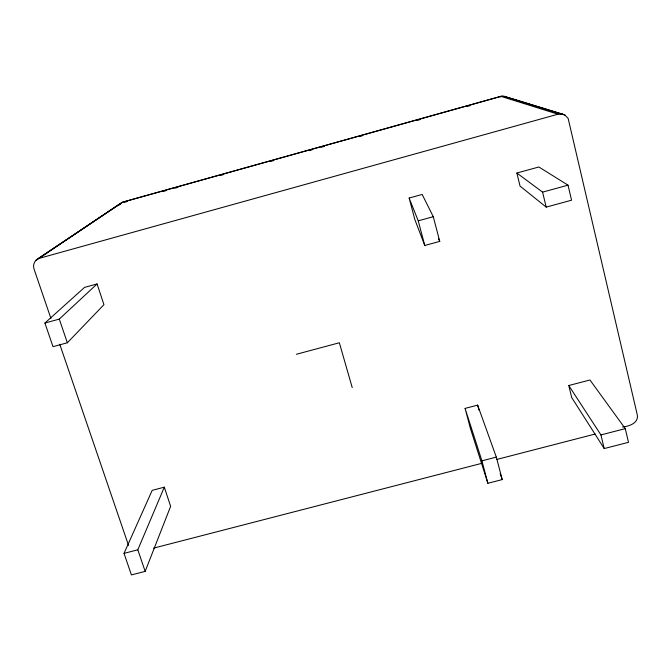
<?xml version="1.0" encoding="UTF-8"?>
<svg xmlns="http://www.w3.org/2000/svg" width="671" height="671" viewBox="0 0 671 671"><rect width="100%" height="100%" fill="white"/><g stroke="black" fill="none" stroke-linecap="round" stroke-linejoin="round"><path stroke-width="1.01" d="M500.658 97.06L500.868 96.322L504.307 96.288L562.734 114.162L564.915 115.06L568.144 118.415L637.257 414.762C638.968 423.099 628.937 426.412 622.545 426.966M145.162 571.39L170.635 506.32L164.303 487.18L152.2 490.342L124.018 553.365L131.415 574.921L145.162 571.39L137.815 549.801L164.303 487.18M562.734 114.162L557.995 114.204L500.868 96.322L122.617 202.164L37.442 259.14C34.162 261.128 32.77 265.38 34.003 268.97L50.946 318.499M118.851 205.209L121.468 202.818M67.343 342.772L103.938 304.684L97.077 283.942L84.538 287.398L44.907 323.045L53.017 346.664L67.343 342.772L59.291 319.102L97.077 283.942M35.706 260.541L119.807 203.867L120.579 204.219M37.442 259.14L122.617 202.164L500.7 96.473L502.587 96.079L560.377 113.869M124.512 202.298L127.54 201.451M162.835 191.579L165.863 190.732M174.938 188.19L177.958 187.343M220.314 175.492L223.342 174.645M270.74 161.384L273.76 160.537M309.054 150.665L312.082 149.818M321.157 147.276L324.185 146.437M359.48 136.557L362.499 135.71M416.959 120.478L419.979 119.631M467.377 106.37L470.405 105.523M39.514 258.251L557.995 114.204M409.125 198.037L422.168 194.447L433.273 216.708L439.748 241.392L424.768 245.469L414.837 219.518L409.125 198.037L418.226 220.826L424.768 245.469M516.855 173.034L538.863 166.987L568.027 185.171L571.558 200.201L546.194 207.113L520.042 186.077L516.855 173.034L542.587 192.124L546.194 207.113M44.907 323.045L59.291 319.102M418.226 220.826L433.273 216.708M542.587 192.124L568.027 185.171M296.347 354.28L339.35 342.764L352.233 387.612M465.078 408.404L477.635 405.116L496.33 457.119L502.227 479.589L487.876 483.279L470.346 428.207L465.078 408.404L481.921 460.843L487.876 483.279M568.765 385.523L589.952 379.987L625.28 428.635L628.492 442.315L604.21 448.563L571.7 397.542L568.765 385.523L600.931 434.925L604.21 448.563M124.018 553.365L137.815 549.801M481.921 460.843L496.33 457.119M153.592 548.132L482.466 463.158M496.674 459.484L595.135 434.045M600.931 434.925L625.28 428.635M564.915 115.06L504.156 96.423L505.766 97.052M438.423 238.566L439.748 241.392M500.155 473.734L502.227 479.589M59.753 344.257L128.53 545.372M477.635 405.116L478.943 410.073"/></g></svg>
